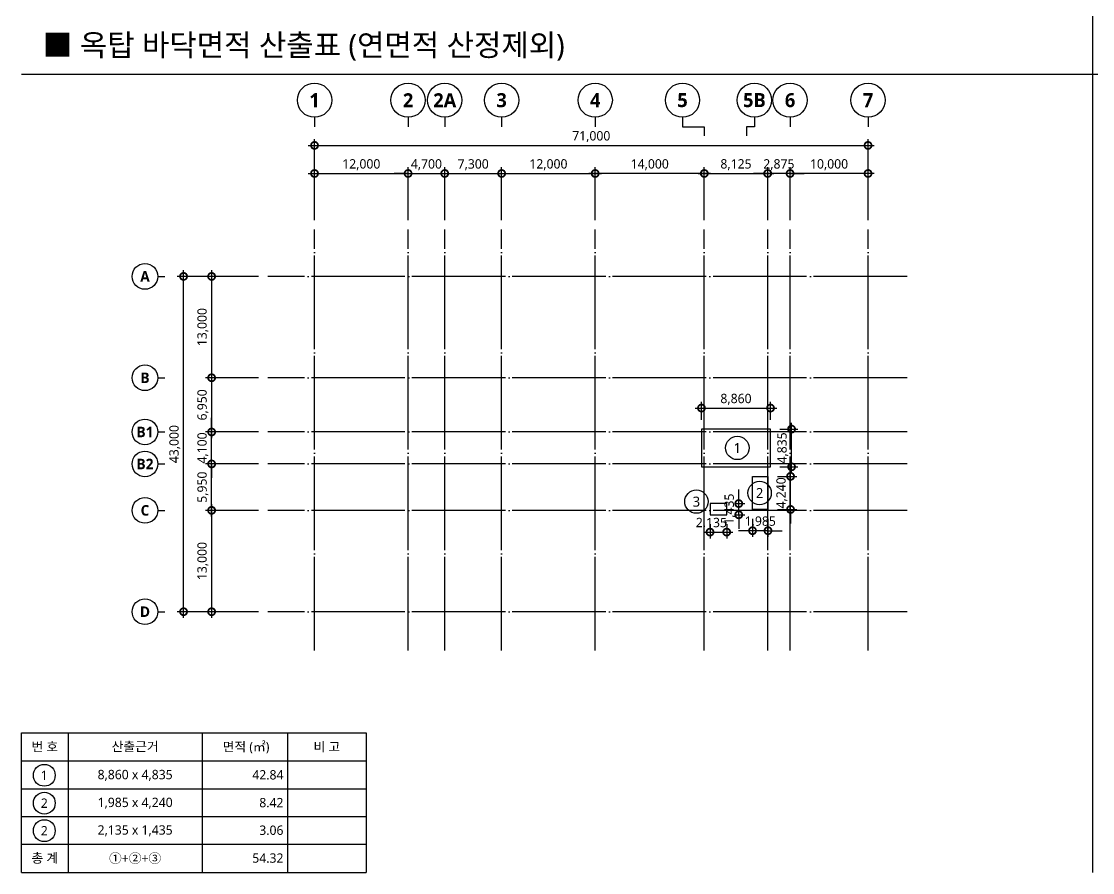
# Model space of a CAD drawing. Header units: millimetres. Extents: x 18600 to 322121, y -51000 to 167700.
# Drawn here: x 18600 to 156000, y -51000 to 58150 of the extents above; entities that cross this region are included whole.
import ezdxf
from ezdxf.enums import TextEntityAlignment as Align

# ---------------------------------------------------------------- set-up
doc = ezdxf.new("R2010")
doc.units = ezdxf.units.MM
doc.header["$LTSCALE"] = 400
doc.linetypes.add('CEN-GAUN', pattern=[32.2, 30, -1, 0.2, -1])
doc.layers.get('DEFPOINTS').update_dxf_attribs({"color": 137})
for name, color, linetype in [('3TXT', 3, 'Continuous'), ('CEN', 1, 'CEN-GAUN'), ('DIM', 7, 'Continuous'), ('ELE-2', 2, 'Continuous'), ('ELE-3', 3, 'Continuous'), ('ELE-4', 4, 'Continuous'), ('SYM', 6, 'Continuous'), ('SYM-BUB', 3, 'Continuous'), ('TEXT', 3, 'Continuous')]:
    doc.layers.add(name, color=color, linetype=linetype)
doc.styles.add('$0$스타일1', font='malgun.ttf')
doc.styles.add('스타일1', font='malgun.ttf')
doc.styles.add('스타일2', font='malgunbd.ttf')
doc.dimstyles.new('CJA', dxfattribs={"dimscale": 300, "dimtxt": 2.7, "dimasz": 1, "dimexe": 2, "dimexo": 3, "dimgap": 1, "dimtad": 1, "dimdec": 0, "dimzin": 1, "dimdsep": 46, "dimlunit": 6, "dimtxsty": '$0$스타일1', "dimblk": 'CJDOT', "dimcen": 0.09, "dimdle": 1, "dimclrd": 256, "dimclre": 256, "dimclrt": 3, "dimadec": 0, "dimazin": 0, "dimtfac": 1, "dimtdec": 0, "dimtix": 1, "dimtmove": 2, "dimatfit": 3, "dimldrblk": 'CJDOT', "dimfxl": 1, "dimtolj": 1, "dimtzin": 1, "dimarcsym": 0})

# ---------------------------------------------------------------- blocks, each defined once
blk = doc.blocks.new('DET2')
at = {"layer": 'SYM', "color": 6}
blk.add_circle((5, 0), 5, dxfattribs=at)
at = {"layer": 'SYM', "color": 3, "style": '스타일1'}
blk.add_attdef('1', text='', height=3, dxfattribs=at).set_placement((5, 0), align=Align.MIDDLE)
blk = doc.blocks.new('_DotSmall')
at = {"color": 0, "linetype": 'ByBlock', "const_width": 0.5}
blk.add_lwpolyline([(-0.0625, 0, 1), (0.0625, 0, 1)], format="xyb", close=True, dxfattribs=at)
blk = doc.blocks.new('*D123')
at = {"layer": 'DEFPOINTS', "color": 0, "transparency": 16777216}
for p in [(114690, 8567), (105830, 5869), (114690, 5869)]:
    blk.add_point(p, dxfattribs=at)
at = {"layer": 'DIM', "color": 7, "lineweight": -2, "transparency": 16777216}
for p, q in [((105030, 8567), (115490, 8567)), ((105830, 7069), (105830, 9367)), ((114690, 7069), (114690, 9367))]:
    blk.add_line(p, q, dxfattribs=at)
at = {"layer": 'DIM', "color": 7, "lineweight": -2, "transparency": 16777216, "xscale": 1800, "yscale": 1800, "zscale": 1800, "rotation": 180}
blk.add_blockref('_DotSmall', (105830, 8567), dxfattribs=at)
at = {"layer": 'DIM', "color": 7, "lineweight": -2, "transparency": 16777216, "xscale": 1800, "yscale": 1800, "zscale": 1800}
blk.add_blockref('_DotSmall', (114690, 8567), dxfattribs=at)
at = {"layer": 'DIM', "color": 3, "transparency": 16777216, "insert": (110260, 9688), "char_height": 1200, "attachment_point": 5, "style": '$0$스타일1'}
blk.add_mtext('\\A1;8,860', dxfattribs=at)
blk = doc.blocks.new('CJDOT')
blk.add_line((-2, 0), (2, 0))
at = {"const_width": 0.5}
blk.add_lwpolyline([(-0.25, 0, 1), (0.25, 0, 1)], format="xyb", close=True, dxfattribs=at)
blk = doc.blocks.new('*D124')
at = {"layer": 'DEFPOINTS', "color": 0, "transparency": 16777216}
for p in [(114690, 5869), (117388, 5869), (114690, 1034)]:
    blk.add_point(p, dxfattribs=at)
at = {"layer": 'DIM', "color": 7, "lineweight": -2, "transparency": 16777216}
for p, q in [((115890, 5869), (118188, 5869)), ((117388, 234), (117388, 6669)), ((115890, 1034), (118188, 1034))]:
    blk.add_line(p, q, dxfattribs=at)
at = {"layer": 'DIM', "color": 7, "lineweight": -2, "transparency": 16777216, "xscale": 1800, "yscale": 1800, "zscale": 1800}
for p, rotation in [((117388, 5869), 90), ((117388, 1034), 270)]:
    blk.add_blockref('_DotSmall', p, dxfattribs=dict(at, rotation=rotation))
at = {"layer": 'DIM', "color": 3, "transparency": 16777216, "insert": (116268, 3452), "char_height": 1200, "attachment_point": 5, "rotation": 90, "style": '$0$스타일1'}
blk.add_mtext('\\A1;4,835', dxfattribs=at)
blk = doc.blocks.new('*D125')
at = {"layer": 'DEFPOINTS', "color": 0, "transparency": 16777216}
for p in [(112380, -4431), (114365, -4431), (112380, -7159)]:
    blk.add_point(p, dxfattribs=at)
at = {"layer": 'DIM', "color": 7, "lineweight": -2, "transparency": 16777216}
for p, q in [((112380, -5631), (112380, -7959)), ((114365, -5631), (114365, -7959)), ((112380, -7159), (110580, -7159)), ((114365, -7159), (112380, -7159)), ((114365, -7159), (116165, -7159))]:
    blk.add_line(p, q, dxfattribs=at)
at = {"layer": 'DIM', "color": 7, "lineweight": -2, "transparency": 16777216, "xscale": 1800, "yscale": 1800, "zscale": 1800}
blk.add_blockref('_DotSmall', (112380, -7159), dxfattribs=at)
at = {"layer": 'DIM', "color": 7, "lineweight": -2, "transparency": 16777216, "xscale": 1800, "yscale": 1800, "zscale": 1800, "rotation": 180}
blk.add_blockref('_DotSmall', (114365, -7159), dxfattribs=at)
at = {"layer": 'DIM', "color": 3, "transparency": 16777216, "insert": (113373, -6035), "char_height": 1200, "attachment_point": 5, "style": '$0$스타일1'}
blk.add_mtext('\\A1;1,985', dxfattribs=at)
blk = doc.blocks.new('*D126')
at = {"layer": 'DEFPOINTS', "color": 0, "transparency": 16777216}
for p in [(114365, -191), (117258, -191), (114365, -4431)]:
    blk.add_point(p, dxfattribs=at)
at = {"layer": 'DIM', "color": 7, "lineweight": -2, "transparency": 16777216}
for p, q in [((117258, -191), (117258, 1609)), ((115565, -191), (118058, -191)), ((117258, -4431), (117258, -191)), ((115565, -4431), (118058, -4431)), ((117258, -4431), (117258, -6231))]:
    blk.add_line(p, q, dxfattribs=at)
at = {"layer": 'DIM', "color": 7, "lineweight": -2, "transparency": 16777216, "xscale": 1800, "yscale": 1800, "zscale": 1800}
for p, rotation in [((117258, -191), 270), ((117258, -4431), 90)]:
    blk.add_blockref('_DotSmall', p, dxfattribs=dict(at, rotation=rotation))
at = {"layer": 'DIM', "color": 3, "transparency": 16777216, "insert": (116138, -2311), "char_height": 1200, "attachment_point": 5, "rotation": 90, "style": '$0$스타일1'}
blk.add_mtext('\\A1;4,240', dxfattribs=at)
blk = doc.blocks.new('*D197')
at = {"layer": 'DEFPOINTS', "color": 0, "transparency": 16777216}
for p in [(108598, -9148), (37598, -19948), (108598, -19948)]:
    blk.add_point(p, dxfattribs=at)
at = {"layer": 'DIM', "color": 7, "lineweight": -2, "transparency": 16777216}
for p, q in [((36798, -9148), (109398, -9148)), ((37598, -18748), (37598, -8348)), ((108598, -18748), (108598, -8348))]:
    blk.add_line(p, q, dxfattribs=at)
at = {"layer": 'DIM', "color": 7, "lineweight": -2, "transparency": 16777216, "xscale": 1800, "yscale": 1800, "zscale": 1800, "rotation": 180}
blk.add_blockref('_DotSmall', (37598, -9148), dxfattribs=at)
at = {"layer": 'DIM', "color": 7, "lineweight": -2, "transparency": 16777216, "xscale": 1800, "yscale": 1800, "zscale": 1800}
blk.add_blockref('_DotSmall', (108598, -9148), dxfattribs=at)
at = {"layer": 'DIM', "color": 3, "transparency": 16777216, "insert": (73098, -8024), "char_height": 1200, "attachment_point": 5, "style": '스타일1'}
blk.add_mtext('\\A1;71,000', dxfattribs=at)
blk = doc.blocks.new('*D198')
at = {"layer": 'DEFPOINTS', "color": 0, "transparency": 16777216}
for p in [(49598, -12748), (37598, -19948), (49598, -19948)]:
    blk.add_point(p, dxfattribs=at)
at = {"layer": 'DIM', "color": 7, "lineweight": -2, "transparency": 16777216}
for p, q in [((37598, -18748), (37598, -11948)), ((49598, -18748), (49598, -11948)), ((36798, -12748), (50398, -12748))]:
    blk.add_line(p, q, dxfattribs=at)
at = {"layer": 'DIM', "color": 7, "lineweight": -2, "transparency": 16777216, "xscale": 1800, "yscale": 1800, "zscale": 1800, "rotation": 180}
blk.add_blockref('_DotSmall', (37598, -12748), dxfattribs=at)
at = {"layer": 'DIM', "color": 7, "lineweight": -2, "transparency": 16777216, "xscale": 1800, "yscale": 1800, "zscale": 1800}
blk.add_blockref('_DotSmall', (49598, -12748), dxfattribs=at)
at = {"layer": 'DIM', "color": 3, "transparency": 16777216, "insert": (43598, -11624), "char_height": 1200, "attachment_point": 5, "style": '스타일1'}
blk.add_mtext('\\A1;12,000', dxfattribs=at)
blk = doc.blocks.new('*D199')
at = {"layer": 'DEFPOINTS', "color": 0, "transparency": 16777216}
for p in [(98598, -12748), (98598, -19948), (108598, -19948)]:
    blk.add_point(p, dxfattribs=at)
at = {"layer": 'DIM', "color": 7, "lineweight": -2, "transparency": 16777216}
for p, q in [((98598, -18748), (98598, -11948)), ((108598, -18748), (108598, -11948)), ((109398, -12748), (97798, -12748))]:
    blk.add_line(p, q, dxfattribs=at)
at = {"layer": 'DIM', "color": 7, "lineweight": -2, "transparency": 16777216, "xscale": 1800, "yscale": 1800, "zscale": 1800, "rotation": 180}
blk.add_blockref('_DotSmall', (98598, -12748), dxfattribs=at)
at = {"layer": 'DIM', "color": 7, "lineweight": -2, "transparency": 16777216, "xscale": 1800, "yscale": 1800, "zscale": 1800}
blk.add_blockref('_DotSmall', (108598, -12748), dxfattribs=at)
at = {"layer": 'DIM', "color": 3, "transparency": 16777216, "insert": (103598, -11624), "char_height": 1200, "attachment_point": 5, "style": '스타일1'}
blk.add_mtext('\\A1;10,000', dxfattribs=at)
blk = doc.blocks.new('NEW_BUB')
at = {"layer": 'SYM-BUB', "color": 6}
blk.add_line((0, 3), (0, 0), dxfattribs=at)
blk.add_circle((0, 8.5), 5.5, dxfattribs=at)
at = {"layer": 'SYM-BUB', "color": 3, "style": '스타일2'}
blk.add_attdef('X', text='', height=4.5, dxfattribs=at).set_placement((0, 8.5), align=Align.MIDDLE)
blk = doc.blocks.new('*D200')
at = {"layer": 'DEFPOINTS', "color": 0, "transparency": 16777216}
for p in [(73598, -12748), (61598, -19948), (73598, -19948)]:
    blk.add_point(p, dxfattribs=at)
at = {"layer": 'DIM', "color": 7, "lineweight": -2, "transparency": 16777216}
for p, q in [((61598, -18748), (61598, -11948)), ((73598, -18748), (73598, -11948)), ((60798, -12748), (74398, -12748))]:
    blk.add_line(p, q, dxfattribs=at)
at = {"layer": 'DIM', "color": 7, "lineweight": -2, "transparency": 16777216, "xscale": 1800, "yscale": 1800, "zscale": 1800, "rotation": 180}
blk.add_blockref('_DotSmall', (61598, -12748), dxfattribs=at)
at = {"layer": 'DIM', "color": 7, "lineweight": -2, "transparency": 16777216, "xscale": 1800, "yscale": 1800, "zscale": 1800}
blk.add_blockref('_DotSmall', (73598, -12748), dxfattribs=at)
at = {"layer": 'DIM', "color": 3, "transparency": 16777216, "insert": (67598, -11624), "char_height": 1200, "attachment_point": 5, "style": '스타일1'}
blk.add_mtext('\\A1;12,000', dxfattribs=at)
blk = doc.blocks.new('*D201')
at = {"layer": 'DEFPOINTS', "color": 0, "transparency": 16777216}
for p in [(73598, -12748), (73598, -19948), (87598, -19948)]:
    blk.add_point(p, dxfattribs=at)
at = {"layer": 'DIM', "color": 7, "lineweight": -2, "transparency": 16777216}
for p, q in [((73598, -18748), (73598, -11948)), ((87598, -18748), (87598, -11948)), ((88398, -12748), (72798, -12748))]:
    blk.add_line(p, q, dxfattribs=at)
at = {"layer": 'DIM', "color": 7, "lineweight": -2, "transparency": 16777216, "xscale": 1800, "yscale": 1800, "zscale": 1800, "rotation": 180}
blk.add_blockref('_DotSmall', (73598, -12748), dxfattribs=at)
at = {"layer": 'DIM', "color": 7, "lineweight": -2, "transparency": 16777216, "xscale": 1800, "yscale": 1800, "zscale": 1800}
blk.add_blockref('_DotSmall', (87598, -12748), dxfattribs=at)
at = {"layer": 'DIM', "color": 3, "transparency": 16777216, "insert": (80598, -11624), "char_height": 1200, "attachment_point": 5, "style": '스타일1'}
blk.add_mtext('\\A1;14,000', dxfattribs=at)
blk = doc.blocks.new('*D202')
at = {"layer": 'DEFPOINTS', "color": 0, "transparency": 16777216}
for p in [(20798, -25948), (31598, -25948), (31598, -68948)]:
    blk.add_point(p, dxfattribs=at)
at = {"layer": 'DIM', "color": 7, "lineweight": -2, "transparency": 16777216}
for p, q in [((30398, -25948), (19998, -25948)), ((20798, -69748), (20798, -25148)), ((30398, -68948), (19998, -68948))]:
    blk.add_line(p, q, dxfattribs=at)
at = {"layer": 'DIM', "color": 7, "lineweight": -2, "transparency": 16777216, "xscale": 1800, "yscale": 1800, "zscale": 1800}
for p, rotation in [((20798, -25948), 90), ((20798, -68948), 270)]:
    blk.add_blockref('_DotSmall', p, dxfattribs=dict(at, rotation=rotation))
at = {"layer": 'DIM', "color": 3, "transparency": 16777216, "insert": (19677, -47453), "char_height": 1200, "attachment_point": 5, "rotation": 90, "style": '스타일1'}
blk.add_mtext('\\A1;43,000', dxfattribs=at)
blk = doc.blocks.new('*D203')
at = {"layer": 'DEFPOINTS', "color": 0, "transparency": 16777216}
for p in [(31598, -25948), (24398, -38948), (31598, -38948)]:
    blk.add_point(p, dxfattribs=at)
at = {"layer": 'DIM', "color": 7, "lineweight": -2, "transparency": 16777216}
for p, q in [((30398, -25948), (23598, -25948)), ((24398, -25148), (24398, -39748)), ((30398, -38948), (23598, -38948))]:
    blk.add_line(p, q, dxfattribs=at)
at = {"layer": 'DIM', "color": 7, "lineweight": -2, "transparency": 16777216, "xscale": 1800, "yscale": 1800, "zscale": 1800}
for p, rotation in [((24398, -25948), 90), ((24398, -38948), 270)]:
    blk.add_blockref('_DotSmall', p, dxfattribs=dict(at, rotation=rotation))
at = {"layer": 'DIM', "color": 3, "transparency": 16777216, "insert": (23274, -32448), "char_height": 1200, "attachment_point": 5, "rotation": 90, "style": '스타일1'}
blk.add_mtext('\\A1;13,000', dxfattribs=at)
blk = doc.blocks.new('*D204')
at = {"layer": 'DEFPOINTS', "color": 0, "transparency": 16777216}
for p in [(31598, -55948), (24398, -68948), (31598, -68948)]:
    blk.add_point(p, dxfattribs=at)
at = {"layer": 'DIM', "color": 7, "lineweight": -2, "transparency": 16777216}
for p, q in [((30398, -55948), (23598, -55948)), ((24398, -55148), (24398, -69748)), ((30398, -68948), (23598, -68948))]:
    blk.add_line(p, q, dxfattribs=at)
at = {"layer": 'DIM', "color": 7, "lineweight": -2, "transparency": 16777216, "xscale": 1800, "yscale": 1800, "zscale": 1800}
for p, rotation in [((24398, -55948), 90), ((24398, -68948), 270)]:
    blk.add_blockref('_DotSmall', p, dxfattribs=dict(at, rotation=rotation))
at = {"layer": 'DIM', "color": 3, "transparency": 16777216, "insert": (23274, -62448), "char_height": 1200, "attachment_point": 5, "rotation": 90, "style": '스타일1'}
blk.add_mtext('\\A1;13,000', dxfattribs=at)
blk = doc.blocks.new('*D205')
at = {"layer": 'DEFPOINTS', "color": 0, "transparency": 16777216}
for p in [(24397, -49998), (31598, -49998), (31598, -55948)]:
    blk.add_point(p, dxfattribs=at)
at = {"layer": 'DIM', "color": 7, "lineweight": -2, "transparency": 16777216}
for p, q in [((24397, -56748), (24397, -49198)), ((30398, -49998), (23597, -49998)), ((30398, -55948), (23597, -55948))]:
    blk.add_line(p, q, dxfattribs=at)
at = {"layer": 'DIM', "color": 7, "lineweight": -2, "transparency": 16777216, "xscale": 1800, "yscale": 1800, "zscale": 1800}
for p, rotation in [((24397, -49998), 90), ((24397, -55948), 270)]:
    blk.add_blockref('_DotSmall', p, dxfattribs=dict(at, rotation=rotation))
at = {"layer": 'DIM', "color": 3, "transparency": 16777216, "insert": (23277, -52973), "char_height": 1200, "attachment_point": 5, "rotation": 90, "style": '스타일1'}
blk.add_mtext('\\A1;5,950', dxfattribs=at)
blk = doc.blocks.new('*D206')
at = {"layer": 'DEFPOINTS', "color": 0, "transparency": 16777216}
for p in [(24398, -45898), (31598, -45898), (31598, -49998)]:
    blk.add_point(p, dxfattribs=at)
at = {"layer": 'DIM', "color": 7, "lineweight": -2, "transparency": 16777216}
for p, q in [((24398, -45898), (24398, -44098)), ((30398, -45898), (23598, -45898)), ((24398, -49998), (24398, -45898)), ((30398, -49998), (23598, -49998)), ((24398, -49998), (24398, -51798))]:
    blk.add_line(p, q, dxfattribs=at)
at = {"layer": 'DIM', "color": 7, "lineweight": -2, "transparency": 16777216, "xscale": 1800, "yscale": 1800, "zscale": 1800}
for p, rotation in [((24398, -45898), 270), ((24398, -49998), 90)]:
    blk.add_blockref('_DotSmall', p, dxfattribs=dict(at, rotation=rotation))
at = {"layer": 'DIM', "color": 3, "transparency": 16777216, "insert": (23274, -47948), "char_height": 1200, "attachment_point": 5, "rotation": 90, "style": '스타일1'}
blk.add_mtext('\\A1;4,100', dxfattribs=at)
blk = doc.blocks.new('*D212')
at = {"layer": 'DEFPOINTS', "color": 0, "transparency": 16777216}
for p in [(31598, -38948), (24398, -45898), (31598, -45898)]:
    blk.add_point(p, dxfattribs=at)
at = {"layer": 'DIM', "color": 7, "lineweight": -2, "transparency": 16777216}
for p, q in [((24398, -38148), (24398, -46698)), ((30398, -38948), (23598, -38948)), ((30398, -45898), (23598, -45898))]:
    blk.add_line(p, q, dxfattribs=at)
at = {"layer": 'DIM', "color": 7, "lineweight": -2, "transparency": 16777216, "xscale": 1800, "yscale": 1800, "zscale": 1800}
for p, rotation in [((24398, -38948), 90), ((24398, -45898), 270)]:
    blk.add_blockref('_DotSmall', p, dxfattribs=dict(at, rotation=rotation))
at = {"layer": 'DIM', "color": 3, "transparency": 16777216, "insert": (23277, -42423), "char_height": 1200, "attachment_point": 5, "rotation": 90, "style": '스타일1'}
blk.add_mtext('\\A1;6,950', dxfattribs=at)
blk = doc.blocks.new('*D207')
at = {"layer": 'DEFPOINTS', "color": 0, "transparency": 16777216}
for p in [(54298, -12748), (49598, -19948), (54298, -19948)]:
    blk.add_point(p, dxfattribs=at)
at = {"layer": 'DIM', "color": 7, "lineweight": -2, "transparency": 16777216}
for p, q in [((49598, -18748), (49598, -11948)), ((54298, -18748), (54298, -11948)), ((49598, -12748), (47798, -12748)), ((49598, -12748), (54298, -12748)), ((54298, -12748), (56098, -12748))]:
    blk.add_line(p, q, dxfattribs=at)
at = {"layer": 'DIM', "color": 7, "lineweight": -2, "transparency": 16777216, "xscale": 1800, "yscale": 1800, "zscale": 1800}
blk.add_blockref('_DotSmall', (49598, -12748), dxfattribs=at)
at = {"layer": 'DIM', "color": 7, "lineweight": -2, "transparency": 16777216, "xscale": 1800, "yscale": 1800, "zscale": 1800, "rotation": 180}
blk.add_blockref('_DotSmall', (54298, -12748), dxfattribs=at)
at = {"layer": 'DIM', "color": 3, "transparency": 16777216, "insert": (51948, -11628), "char_height": 1200, "attachment_point": 5, "style": '스타일1'}
blk.add_mtext('\\A1;4,700', dxfattribs=at)
blk = doc.blocks.new('*D208')
at = {"layer": 'DEFPOINTS', "color": 0, "transparency": 16777216}
for p in [(61598, -12748), (54298, -19948), (61598, -19948)]:
    blk.add_point(p, dxfattribs=at)
at = {"layer": 'DIM', "color": 7, "lineweight": -2, "transparency": 16777216}
for p, q in [((54298, -18748), (54298, -11948)), ((61598, -18748), (61598, -11948)), ((53498, -12748), (62398, -12748))]:
    blk.add_line(p, q, dxfattribs=at)
at = {"layer": 'DIM', "color": 7, "lineweight": -2, "transparency": 16777216, "xscale": 1800, "yscale": 1800, "zscale": 1800, "rotation": 180}
blk.add_blockref('_DotSmall', (54298, -12748), dxfattribs=at)
at = {"layer": 'DIM', "color": 7, "lineweight": -2, "transparency": 16777216, "xscale": 1800, "yscale": 1800, "zscale": 1800}
blk.add_blockref('_DotSmall', (61598, -12748), dxfattribs=at)
at = {"layer": 'DIM', "color": 3, "transparency": 16777216, "insert": (57948, -11628), "char_height": 1200, "attachment_point": 5, "style": '스타일1'}
blk.add_mtext('\\A1;7,300', dxfattribs=at)
blk = doc.blocks.new('*D209')
at = {"layer": 'DEFPOINTS', "color": 0, "transparency": 16777216}
for p in [(95723, -12748), (87598, -19948), (95723, -19948)]:
    blk.add_point(p, dxfattribs=at)
at = {"layer": 'DIM', "color": 7, "lineweight": -2, "transparency": 16777216}
for p, q in [((87598, -18748), (87598, -11948)), ((95723, -18748), (95723, -11948)), ((86798, -12748), (96523, -12748))]:
    blk.add_line(p, q, dxfattribs=at)
at = {"layer": 'DIM', "color": 7, "lineweight": -2, "transparency": 16777216, "xscale": 1800, "yscale": 1800, "zscale": 1800, "rotation": 180}
blk.add_blockref('_DotSmall', (87598, -12748), dxfattribs=at)
at = {"layer": 'DIM', "color": 7, "lineweight": -2, "transparency": 16777216, "xscale": 1800, "yscale": 1800, "zscale": 1800}
blk.add_blockref('_DotSmall', (95723, -12748), dxfattribs=at)
at = {"layer": 'DIM', "color": 3, "transparency": 16777216, "insert": (91660, -11624), "char_height": 1200, "attachment_point": 5, "style": '스타일1'}
blk.add_mtext('\\A1;8,125', dxfattribs=at)
blk = doc.blocks.new('*D210')
at = {"layer": 'DEFPOINTS', "color": 0, "transparency": 16777216}
for p in [(95723, -12749), (95723, -19948), (98598, -19948)]:
    blk.add_point(p, dxfattribs=at)
at = {"layer": 'DIM', "color": 7, "lineweight": -2, "transparency": 16777216}
for p, q in [((95723, -18748), (95723, -11949)), ((98598, -18748), (98598, -11949)), ((95723, -12749), (93923, -12749)), ((98598, -12749), (95723, -12749)), ((98598, -12749), (100398, -12749))]:
    blk.add_line(p, q, dxfattribs=at)
at = {"layer": 'DIM', "color": 7, "lineweight": -2, "transparency": 16777216, "xscale": 1800, "yscale": 1800, "zscale": 1800}
blk.add_blockref('_DotSmall', (95723, -12749), dxfattribs=at)
at = {"layer": 'DIM', "color": 7, "lineweight": -2, "transparency": 16777216, "xscale": 1800, "yscale": 1800, "zscale": 1800, "rotation": 180}
blk.add_blockref('_DotSmall', (98598, -12749), dxfattribs=at)
at = {"layer": 'DIM', "color": 3, "transparency": 16777216, "insert": (97160, -11628), "char_height": 1200, "attachment_point": 5, "style": '스타일1'}
blk.add_mtext('\\A1;2,875', dxfattribs=at)
blk = doc.blocks.new('*D216')
at = {"layer": 'DEFPOINTS', "color": 0, "transparency": 16777216}
for p in [(106930, -5116), (109065, -5116), (109065, -7341)]:
    blk.add_point(p, dxfattribs=at)
at = {"layer": 'DIM', "color": 7, "lineweight": -2, "transparency": 16777216}
for p, q in [((106930, -6316), (106930, -8141)), ((109065, -6316), (109065, -8141)), ((106130, -7341), (109865, -7341))]:
    blk.add_line(p, q, dxfattribs=at)
at = {"layer": 'DIM', "color": 7, "lineweight": -2, "transparency": 16777216, "xscale": 1800, "yscale": 1800, "zscale": 1800, "rotation": 180}
blk.add_blockref('_DotSmall', (106930, -7341), dxfattribs=at)
at = {"layer": 'DIM', "color": 7, "lineweight": -2, "transparency": 16777216, "xscale": 1800, "yscale": 1800, "zscale": 1800}
blk.add_blockref('_DotSmall', (109065, -7341), dxfattribs=at)
at = {"layer": 'DIM', "color": 3, "transparency": 16777216, "insert": (107104, -6217), "char_height": 1200, "attachment_point": 5, "style": '$0$스타일1'}
blk.add_mtext('\\A1;2,135', dxfattribs=at)
blk = doc.blocks.new('*D217')
at = {"layer": 'DEFPOINTS', "color": 0, "transparency": 16777216}
for p in [(109065, -3681), (110613, -3681), (109065, -5116)]:
    blk.add_point(p, dxfattribs=at)
at = {"layer": 'DIM', "color": 7, "lineweight": -2, "transparency": 16777216}
for p, q in [((110613, -3681), (110613, -1881)), ((110265, -3681), (111413, -3681)), ((110613, -5116), (110613, -3681)), ((110265, -5116), (111413, -5116)), ((110613, -5116), (110613, -6916))]:
    blk.add_line(p, q, dxfattribs=at)
at = {"layer": 'DIM', "color": 7, "lineweight": -2, "transparency": 16777216, "xscale": 1800, "yscale": 1800, "zscale": 1800}
for p, rotation in [((110613, -3681), 270), ((110613, -5116), 90)]:
    blk.add_blockref('_DotSmall', p, dxfattribs=dict(at, rotation=rotation))
at = {"layer": 'DIM', "color": 3, "transparency": 16777216, "insert": (109489, -4398), "char_height": 1200, "attachment_point": 5, "rotation": 90, "style": '$0$스타일1'}
blk.add_mtext('\\A1;1,435', dxfattribs=at)
blk = doc.blocks.new('grid_2F~')
at = {"layer": 'CEN'}
for points in [[(37597.9, -73913.7), (37597.9, -19948.3)], [(49597.9, -73913.7), (49597.9, -19948.3)], [(54297.9, -73913.7), (54297.9, -19948.3)], [(61597.9, -73913.7), (61597.9, -19948.3)], [(73597.9, -73913.7), (73597.9, -19948.3)], [(87597.9, -73913.7), (87597.9, -19948.3)], [(95722.9, -73913.7), (95722.9, -19948.3)], [(98597.9, -73913.7), (98597.9, -19948.3)], [(108597.9, -73913.7), (108597.9, -19948.3)], [(113597.9, -25948.3), (31597.9, -25948.3)], [(113597.9, -38948.3), (31597.9, -38948.3)], [(113597.9, -45898.3), (31597.9, -45898.3)], [(113597.9, -49998.3), (31597.9, -49998.3)], [(113597.9, -55948.3), (31597.9, -55948.3)], [(113597.9, -68948.3), (31597.9, -68948.3)]]:
    blk.add_lwpolyline(points, dxfattribs=at)
at = {"layer": 'SYM-BUB', "color": 6}
for points in [[(84797.9, -6748.3), (87597.9, -6748.3), (87597.9, -7913.9)], [(94022.9, -6748.2), (92996.7, -6748.2), (92996.7, -7913.9)]]:
    blk.add_lwpolyline(points, dxfattribs=at)
at = {"layer": 'SYM-BUB', "xscale": 400.0000000000001, "yscale": 400.0000000000001, "zscale": 400.0000000000001}
for p, values in [((37597.9, -6748.3), {'X': '1'}), ((49597.9, -6748.3), {'X': '2'}), ((54297.9, -6748.3), {'X': '2A'}), ((61597.9, -6748.3), {'X': '3'}), ((73597.9, -6748.3), {'X': '4'}), ((84797.9, -6748.3), {'X': '5'}), ((94022.9, -6748.2), {'X': '5B'}), ((98597.9, -6748.3), {'X': '6'}), ((108597.9, -6748.3), {'X': '7'})]:
    blk.add_blockref('NEW_BUB', p, dxfattribs=at).add_auto_attribs(values)
at = {"layer": 'SYM-BUB'}
ref = blk.add_blockref('NEW_BUB', (18397.9, -25948.3), dxfattribs=dict(at, xscale=300.0000000000001, yscale=300.0000000000001, zscale=300.0000000000001, rotation=90))
ref.add_attrib('X', 'A', dxfattribs={"color": 3, "height": 1350, "style": '스타일2'}).set_placement((15847.9, -25948.3), align=Align.MIDDLE)
ref = blk.add_blockref('NEW_BUB', (18397.9, -38948.3), dxfattribs=dict(at, xscale=300.0000000000001, yscale=300.0000000000001, zscale=300.0000000000001, rotation=90))
ref.add_attrib('X', 'B', dxfattribs={"color": 3, "height": 1350, "style": '스타일2'}).set_placement((15847.9, -38948.3), align=Align.MIDDLE)
ref = blk.add_blockref('NEW_BUB', (18397.9, -45898.3), dxfattribs=dict(at, xscale=300.0000000000001, yscale=300.0000000000001, zscale=300.0000000000001, rotation=90))
ref.add_attrib('X', 'B1', dxfattribs={"color": 3, "height": 1350, "style": '스타일2'}).set_placement((15847.9, -45898.3), align=Align.MIDDLE)
ref = blk.add_blockref('NEW_BUB', (18397.9, -49998.3), dxfattribs=dict(at, xscale=300.0000000000001, yscale=300.0000000000001, zscale=300.0000000000001, rotation=90))
ref.add_attrib('X', 'B2', dxfattribs={"color": 3, "height": 1350, "style": '스타일2'}).set_placement((15847.9, -49998.3), align=Align.MIDDLE)
ref = blk.add_blockref('NEW_BUB', (18397.9, -55948.3), dxfattribs=dict(at, xscale=300.0000000000001, yscale=300.0000000000001, zscale=300.0000000000001, rotation=90))
ref.add_attrib('X', 'C', dxfattribs={"color": 3, "height": 1350, "style": '스타일2'}).set_placement((15847.9, -55948.3), align=Align.MIDDLE)
ref = blk.add_blockref('NEW_BUB', (18397.9, -68948.3), dxfattribs=dict(at, xscale=300.0000000000001, yscale=300.0000000000001, zscale=300.0000000000001, rotation=90))
ref.add_attrib('X', 'D', dxfattribs={"color": 3, "height": 1350, "style": '스타일2'}).set_placement((15847.9, -68948.3), align=Align.MIDDLE)
at = {"layer": 'DIM'}
for base, p1, p2, angle, override, picture, middle in [((108597.9, -9148.3), (37597.9, -19948.3), (108597.9, -19948.3), 180, {"dimscale": 400, "dimtxt": 3, "dimasz": 4.5, "dimlunit": 6, "dimtxsty": '스타일1', "dimblk1": 'DotSmall', "dimblk2": 'DotSmall', "dimsah": 1, "dimdle": 2, "dimclrd": 7, "dimclre": 7}, '*D197', (73097.9, -8024.4)), ((49597.9, -12748.3), (37597.9, -19948.3), (49597.9, -19948.3), 180, {"dimscale": 400, "dimtxt": 3, "dimasz": 4.5, "dimtxsty": '스타일1', "dimblk1": 'DotSmall', "dimblk2": 'DotSmall', "dimsah": 1, "dimdle": 2, "dimclrd": 7, "dimclre": 7}, '*D198', (43597.9, -11624.4)), ((73597.9, -12748.3), (61597.9, -19948.3), (73597.9, -19948.3), 180, {"dimscale": 400, "dimtxt": 3, "dimasz": 4.5, "dimlunit": 6, "dimtxsty": '스타일1', "dimblk1": 'DotSmall', "dimblk2": 'DotSmall', "dimsah": 1, "dimdle": 2, "dimclrd": 7, "dimclre": 7}, '*D200', (67597.9, -11624.4)), ((24397.9, -38948.3), (31597.9, -25948.3), (31597.9, -38948.3), 90, {"dimscale": 400, "dimtxt": 3, "dimasz": 4.5, "dimlunit": 6, "dimtxsty": '스타일1', "dimblk1": 'DotSmall', "dimblk2": 'DotSmall', "dimsah": 1, "dimdle": 2, "dimclrd": 7, "dimclre": 7}, '*D203', (23274, -32448.3)), ((24397.9, -45898.3), (31597.9, -38948.3), (31597.9, -45898.3), 90, {"dimscale": 400, "dimtxt": 3, "dimasz": 4.5, "dimtxsty": '스타일1', "dimblk1": 'DotSmall', "dimblk2": 'DotSmall', "dimsah": 1, "dimdle": 2, "dimclrd": 7, "dimclre": 7}, '*D212', (23277.2, -42423.3)), ((24397.9, -45898.3), (31597.9, -49998.3), (31597.9, -45898.3), 90, {"dimscale": 400, "dimtxt": 3, "dimasz": 4.5, "dimtxsty": '스타일1', "dimblk1": 'DotSmall', "dimblk2": 'DotSmall', "dimsah": 1, "dimdle": 2, "dimclrd": 7, "dimclre": 7}, '*D206', (23274, -47948.3)), ((24397.2, -49998.3), (31597.9, -55948.3), (31597.9, -49998.3), 90, {"dimscale": 400, "dimtxt": 3, "dimasz": 4.5, "dimtxsty": '스타일1', "dimblk1": 'DotSmall', "dimblk2": 'DotSmall', "dimsah": 1, "dimdle": 2, "dimclrd": 7, "dimclre": 7}, '*D205', (23276.6, -52973.3)), ((24397.9, -68948.3), (31597.9, -55948.3), (31597.9, -68948.3), 90, {"dimscale": 400, "dimtxt": 3, "dimasz": 4.5, "dimlunit": 6, "dimtxsty": '스타일1', "dimblk1": 'DotSmall', "dimblk2": 'DotSmall', "dimsah": 1, "dimdle": 2, "dimclrd": 7, "dimclre": 7}, '*D204', (23274, -62448.3))]:
    dim = blk.add_linear_dim(base=base, p1=p1, p2=p2, angle=angle, dimstyle='CJA', override=override, dxfattribs=at)
    dim.commit()
    dim.dimension.update_dxf_attribs({"geometry": picture, "text_midpoint": middle})
for base, p1, p2, picture, middle in [((54297.9, -12748.3), (49597.9, -19948.3), (54297.9, -19948.3), '*D207', (51947.9, -11627.6)), ((61597.9, -12748.3), (54297.9, -19948.3), (61597.9, -19948.3), '*D208', (57947.9, -11627.6)), ((73597.9, -12748.3), (87597.9, -19948.3), (73597.9, -19948.3), '*D201', (80597.9, -11624.4)), ((95722.9, -12748.3), (87597.9, -19948.3), (95722.9, -19948.3), '*D209', (91660.4, -11624.4)), ((95722.9, -12748.7), (98597.9, -19948.3), (95722.9, -19948.3), '*D210', (97160.4, -11628)), ((98597.9, -12748.3), (108597.9, -19948.3), (98597.9, -19948.3), '*D199', (103597.9, -11624.4))]:
    dim = blk.add_linear_dim(base=base, p1=p1, p2=p2, dimstyle='CJA', override={"dimscale": 400, "dimtxt": 3, "dimasz": 4.5, "dimtxsty": '스타일1', "dimblk1": 'DotSmall', "dimblk2": 'DotSmall', "dimsah": 1, "dimdle": 2, "dimclrd": 7, "dimclre": 7}, dxfattribs=at)
    dim.commit()
    dim.dimension.update_dxf_attribs({"geometry": picture, "text_midpoint": middle})
dim = blk.add_linear_dim(base=(20797.9, -25948.3), p1=(31597.9, -68948.3), p2=(31597.9, -25948.3), angle=270, dimstyle='CJA', override={"dimscale": 400, "dimtxt": 3, "dimasz": 4.5, "dimtxsty": '스타일1', "dimblk1": 'DotSmall', "dimblk2": 'DotSmall', "dimsah": 1, "dimdle": 2, "dimclrd": 7, "dimclre": 7}, dxfattribs=at)
dim.commit()
dim.dimension.update_dxf_attribs({"geometry": '*D202', "text_midpoint": (19677.2, -47452.9), "dimtype": 128})

msp = doc.modelspace()

# ---------------------------------------------------------------- linework, layer by layer
at = {"layer": 'ELE-2', "color": 3}
for points in [[(114690.36, 5869.22), (105830.36, 5869.22), (105830.36, 1034.22), (114690.36, 1034.22)], [(114365.36, -4430.78), (112380.36, -4430.78), (112380.36, -190.78), (114365.36, -190.78)], [(109065.36, -3680.78), (106930.36, -3680.78), (106930.36, -5115.78), (109065.36, -5115.78)]]:
    msp.add_lwpolyline(points, close=True, dxfattribs=at)
at = {"layer": 'ELE-3'}
msp.add_line((156000, 167700), (156000, -51000), dxfattribs=at)
at = {"layer": 'ELE-4'}
for p, q in [((18600, 51400), (293400, 51400)), ((18600, -33063.33), (62812.09, -33063.33)), ((24600, -33063.33), (24600, -43800)), ((24600, -33063.33), (24600, -51000)), ((41769.77, -33063.33), (41769.77, -51000)), ((52743.47, -33063.33), (52743.47, -51000)), ((18600, -36663.33), (62812.09, -36663.33)), ((18600, -40263.33), (62812.09, -40263.33)), ((18600, -43800), (62812.09, -43800)), ((18600, -47336.67), (62812.09, -47336.67)), ((24600, -47336.67), (24600, -50936.67)), ((18600, -51000), (62812.09, -51000)), ((18600, -51000), (62812.09, -51000))]:
    msp.add_line(p, q, dxfattribs=at)
at = {"layer": 'ELE-4', "flags": 128}
for points in [[(18600, -51000), (18600, -33063.33)], [(62812.09, -33063.33), (62812.09, -51000)], [(18600, -50936.67), (18600, -47336.67)]]:
    msp.add_lwpolyline(points, dxfattribs=at)

# ---------------------------------------------------------------- block references
msp.add_blockref('grid_2F~', (18600, 51400))
at = {"layer": 'SYM'}
ref = msp.add_blockref('DET2', (108934.11, 3454.07), dxfattribs=dict(at, xscale=300, yscale=300, zscale=300))
ref.add_attrib('1', '1', dxfattribs={"color": 3, "height": 1287.24, "style": '스타일1'}).set_placement((110434.11, 3454.07), align=Align.MIDDLE)
ref = msp.add_blockref('DET2', (111789.61, -2323.19), dxfattribs=dict(at, xscale=300, yscale=300, zscale=300))
ref.add_attrib('1', '2', dxfattribs={"color": 3, "height": 1287.24, "style": '스타일1'}).set_placement((113289.61, -2323.19), align=Align.MIDDLE)
ref = msp.add_blockref('DET2', (103680.17, -3430.41), dxfattribs=dict(at, xscale=300, yscale=300, zscale=300))
ref.add_attrib('1', '3', dxfattribs={"color": 3, "height": 1287.24, "style": '스타일1'}).set_placement((105180.17, -3430.41), align=Align.MIDDLE)
ref = msp.add_blockref('DET2', (20132.77, -38523.61), dxfattribs=dict(at, xscale=279.9999937104499, yscale=279.9999937104499, zscale=279.9999937104499))
ref.add_attrib('1', '1', dxfattribs={"color": 3, "height": 1201.43, "style": '스타일1'}).set_placement((21532.77, -38523.61), align=Align.MIDDLE)
ref = msp.add_blockref('DET2', (20132.77, -42091.94), dxfattribs=dict(at, xscale=279.9999937104499, yscale=279.9999937104499, zscale=279.9999937104499))
ref.add_attrib('1', '2', dxfattribs={"color": 3, "height": 1201.43, "style": '스타일1'}).set_placement((21532.77, -42091.94), align=Align.MIDDLE)
ref = msp.add_blockref('DET2', (20132.77, -45628.61), dxfattribs=dict(at, xscale=279.9999937104499, yscale=279.9999937104499, zscale=279.9999937104499))
ref.add_attrib('1', '2', dxfattribs={"color": 3, "height": 1201.43, "style": '스타일1'}).set_placement((21532.77, -45628.61), align=Align.MIDDLE)

# ---------------------------------------------------------------- texts
at = {"style": '스타일1'}
for s, p in [('번 호', (21600, -34863.33)), ('산출근거', (33184.88, -34830.44)), ('면적 (㎡)', (47412.49, -34863.33)), ('비 고', (57777.78, -34863.33)), ('총 계', (21600, -49136.67)), ('①+②+③', (33184.88, -49167.11))]:
    msp.add_text(s, height=1200, dxfattribs=at).set_placement(p, align=Align.MIDDLE_CENTER)
msp.add_text('54.32', height=1200, dxfattribs=at).set_placement((52212.49, -49136.67), align=Align.MIDDLE_RIGHT)
at = {"layer": '3TXT', "color": 3, "style": '스타일1'}
for s, p in [('8,860 x 4,835', (33184.88, -38430.44)), ('1,985 x 4,240', (33184.88, -41998.78)), ('2,135 x 1,435', (33184.88, -45535.44))]:
    msp.add_text(s, height=1200, dxfattribs=at).set_placement(p, align=Align.MIDDLE_CENTER)
for s, p in [('42.84', (52212.49, -38463.33)), ('8.42', (52212.49, -42031.67)), ('3.06', (52212.49, -45568.33))]:
    msp.add_text(s, height=1200, dxfattribs=at).set_placement(p, align=Align.MIDDLE_RIGHT)
at = {"layer": 'TEXT', "style": '스타일1'}
msp.add_text('■ 옥탑 바닥면적 산출표 (연면적 산정제외)', height=2800, dxfattribs=at).set_placement((21317.81, 53723.36))

# ---------------------------------------------------------------- dimensions: what is measured, and where the dimension line sits
at = {"layer": 'DIM'}
for base, p1, p2, angle, picture, middle in [((114690.36, 8567.25), (105830.36, 5869.22), (114690.36, 5869.22), 180, '*D123', (110260.36, 9687.9)), ((117388.4, 5869.22), (114690.36, 1034.22), (114690.36, 5869.22), 270, '*D124', (116267.74, 3451.72)), ((117258.4, -190.78), (114365.36, -4430.78), (114365.36, -190.78), 270, '*D126', (116137.74, -2310.78)), ((110613.08, -3680.78), (109065.36, -5115.78), (109065.36, -3680.78), 90, '*D217', (109489.17, -4398.28))]:
    dim = msp.add_linear_dim(base=base, p1=p1, p2=p2, angle=angle, dimstyle='CJA', override={"dimscale": 400, "dimtxt": 3, "dimasz": 4.5, "dimblk1": 'DotSmall', "dimblk2": 'DotSmall', "dimsah": 1, "dimdle": 2, "dimclrd": 7, "dimclre": 7}, dxfattribs=at)
    dim.commit()
    dim.dimension.update_dxf_attribs({"geometry": picture, "text_midpoint": middle})
dim = msp.add_linear_dim(base=(109065.36, -7341.29), p1=(106930.36, -5115.78), p2=(109065.36, -5115.78), dimstyle='CJA', override={"dimscale": 400, "dimtxt": 3, "dimasz": 4.5, "dimblk1": 'DotSmall', "dimblk2": 'DotSmall', "dimsah": 1, "dimdle": 2, "dimclrd": 7, "dimclre": 7}, dxfattribs=at)
dim.commit()
dim.dimension.update_dxf_attribs({"geometry": '*D216', "text_midpoint": (107104.29, -6217.38), "dimtype": 160})
dim = msp.add_linear_dim(base=(112380.36, -7158.81), p1=(114365.36, -4430.78), p2=(112380.36, -4430.78), dimstyle='CJA', override={"dimscale": 400, "dimtxt": 3, "dimasz": 4.5, "dimblk1": 'DotSmall', "dimblk2": 'DotSmall', "dimsah": 1, "dimdle": 2, "dimclrd": 7, "dimclre": 7}, dxfattribs=at)
dim.commit()
dim.dimension.update_dxf_attribs({"geometry": '*D125', "text_midpoint": (113372.86, -6034.9)})

doc.saveas('drawing.dxf')
